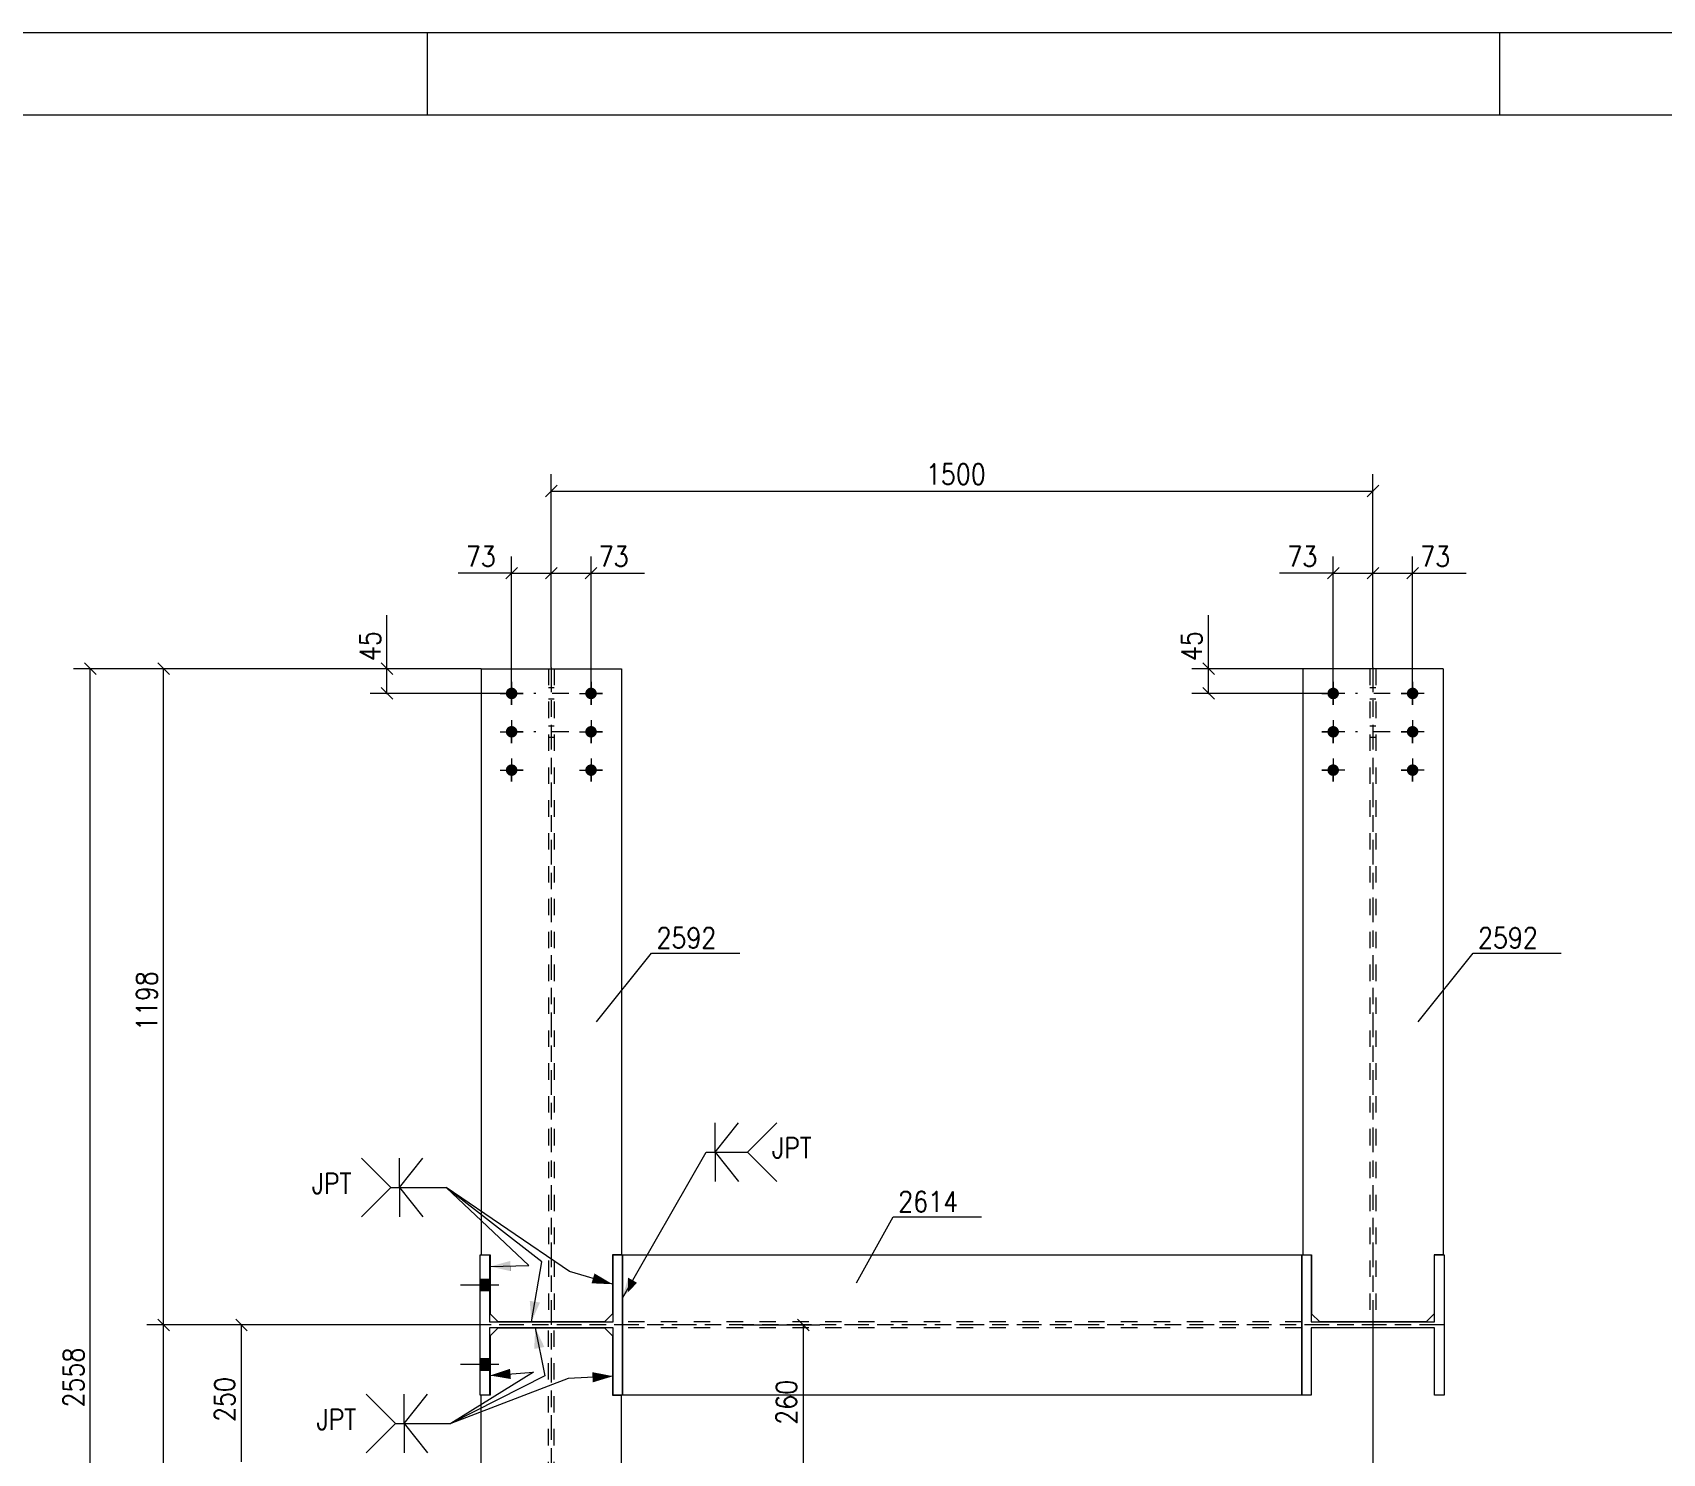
# Model space of a CAD drawing. Header units: millimetres. Extents: x 5 to 846, y 5 to 599.
# Drawn here: x 297.5 to 495.8, y 426.1 to 599 of the extents above; entities that cross this region are included whole.
import ezdxf

# ---------------------------------------------------------------- set-up
doc = ezdxf.new("R2010")
doc.units = ezdxf.units.MM
for name, pattern in [('XKITLINE00', [0]), ('XKITLINE02', [4, 2, -2]), ('XKITLINE06', [7, 3, -1, 2, -1])]:
    doc.linetypes.add(name, pattern=pattern)
for name, color, linetype, lineweight in [('Cota', 4, 'Continuous', 0), ('Marca da peça', 2, 'Continuous', 0), ('Objeto gráfico', 3, 'Continuous', 0), ('Outro tipo de objeto', 7, 'Continuous', 0), ('Parafuso', 3, 'Continuous', 0), ('Peça', 2, 'Continuous', 0), ('Solda', 1, 'Continuous', 0)]:
    doc.layers.add(name, color=color, linetype=linetype, lineweight=lineweight)
doc.styles.add('ROMANS', font='ROMANS__.TTF')
doc.styles.add('SIMPLEX', font='SIMPLEX_.TTF')

msp = doc.modelspace()

# ---------------------------------------------------------------- hatches: boundary and pattern name
at = {"layer": 'Parafuso'}
for points in [[(356.47, 518.56), (356.47, 518.52), (356.46, 518.49), (356.46, 518.45), (356.45, 518.42), (356.44, 518.39), (356.43, 518.35), (356.42, 518.32), (356.4, 518.29), (356.39, 518.26), (356.37, 518.23), (356.35, 518.2), (356.33, 518.17), (356.31, 518.15), (356.29, 518.12), (356.27, 518.1), (356.24, 518.07), (356.21, 518.05), (356.19, 518.03), (356.16, 518.01), (356.13, 517.99), (356.1, 517.97), (356.07, 517.96), (356.04, 517.94), (356.01, 517.93), (355.97, 517.92), (355.94, 517.91), (355.91, 517.9), (355.87, 517.9), (355.84, 517.89), (355.81, 517.89), (355.77, 517.89), (355.74, 517.89), (355.7, 517.89), (355.67, 517.9), (355.63, 517.9), (355.6, 517.91), (355.57, 517.92), (355.53, 517.93), (355.5, 517.94), (355.47, 517.96), (355.44, 517.97), (355.41, 517.99), (355.38, 518.01), (355.35, 518.03), (355.33, 518.05), (355.3, 518.07), (355.28, 518.1), (355.25, 518.12), (355.23, 518.15), (355.21, 518.17), (355.19, 518.2), (355.17, 518.23), (355.15, 518.26), (355.14, 518.29), (355.12, 518.32), (355.11, 518.35), (355.1, 518.39), (355.09, 518.42), (355.08, 518.45), (355.08, 518.49), (355.07, 518.52), (355.07, 518.56), (355.07, 518.59), (355.07, 518.62), (355.07, 518.66), (355.08, 518.69), (355.08, 518.73), (355.09, 518.76), (355.1, 518.79), (355.11, 518.83), (355.12, 518.86), (355.14, 518.89), (355.15, 518.92), (355.17, 518.95), (355.19, 518.98), (355.21, 519.01), (355.23, 519.03), (355.25, 519.06), (355.28, 519.09), (355.3, 519.11), (355.33, 519.13), (355.35, 519.15), (355.38, 519.17), (355.41, 519.19), (355.44, 519.21), (355.47, 519.22), (355.5, 519.24), (355.53, 519.25), (355.57, 519.26), (355.6, 519.27), (355.63, 519.28), (355.67, 519.28), (355.7, 519.29), (355.74, 519.29), (355.77, 519.29), (355.81, 519.29), (355.84, 519.29), (355.87, 519.28), (355.91, 519.28), (355.94, 519.27), (355.97, 519.26), (356.01, 519.25), (356.04, 519.24), (356.07, 519.22), (356.1, 519.21), (356.13, 519.19), (356.16, 519.17), (356.19, 519.15), (356.21, 519.13), (356.24, 519.11), (356.27, 519.09), (356.29, 519.06), (356.31, 519.03), (356.33, 519.01), (356.35, 518.98), (356.37, 518.95), (356.39, 518.92), (356.4, 518.89), (356.42, 518.86), (356.43, 518.83), (356.44, 518.79), (356.45, 518.76), (356.46, 518.73), (356.46, 518.69), (356.47, 518.66), (356.47, 518.62), (356.47, 518.59)], [(366.14, 518.56), (366.13, 518.52), (366.13, 518.49), (366.12, 518.45), (366.12, 518.42), (366.11, 518.39), (366.1, 518.35), (366.08, 518.32), (366.07, 518.29), (366.05, 518.26), (366.04, 518.23), (366.02, 518.2), (366, 518.17), (365.98, 518.15), (365.96, 518.12), (365.93, 518.1), (365.91, 518.07), (365.88, 518.05), (365.85, 518.03), (365.83, 518.01), (365.8, 517.99), (365.77, 517.97), (365.74, 517.96), (365.71, 517.94), (365.67, 517.93), (365.64, 517.92), (365.61, 517.91), (365.57, 517.9), (365.54, 517.9), (365.51, 517.89), (365.47, 517.89), (365.44, 517.89), (365.4, 517.89), (365.37, 517.89), (365.33, 517.9), (365.3, 517.9), (365.27, 517.91), (365.23, 517.92), (365.2, 517.93), (365.17, 517.94), (365.14, 517.96), (365.11, 517.97), (365.08, 517.99), (365.05, 518.01), (365.02, 518.03), (364.99, 518.05), (364.97, 518.07), (364.94, 518.1), (364.92, 518.12), (364.9, 518.15), (364.88, 518.17), (364.86, 518.2), (364.84, 518.23), (364.82, 518.26), (364.8, 518.29), (364.79, 518.32), (364.78, 518.35), (364.77, 518.39), (364.76, 518.42), (364.75, 518.45), (364.75, 518.49), (364.74, 518.52), (364.74, 518.56), (364.74, 518.59), (364.74, 518.62), (364.74, 518.66), (364.75, 518.69), (364.75, 518.73), (364.76, 518.76), (364.77, 518.79), (364.78, 518.83), (364.79, 518.86), (364.8, 518.89), (364.82, 518.92), (364.84, 518.95), (364.86, 518.98), (364.88, 519.01), (364.9, 519.03), (364.92, 519.06), (364.94, 519.09), (364.97, 519.11), (364.99, 519.13), (365.02, 519.15), (365.05, 519.17), (365.08, 519.19), (365.11, 519.21), (365.14, 519.22), (365.17, 519.24), (365.2, 519.25), (365.23, 519.26), (365.27, 519.27), (365.3, 519.28), (365.33, 519.28), (365.37, 519.29), (365.4, 519.29), (365.44, 519.29), (365.47, 519.29), (365.51, 519.29), (365.54, 519.28), (365.57, 519.28), (365.61, 519.27), (365.64, 519.26), (365.67, 519.25), (365.71, 519.24), (365.74, 519.22), (365.77, 519.21), (365.8, 519.19), (365.83, 519.17), (365.85, 519.15), (365.88, 519.13), (365.91, 519.11), (365.93, 519.09), (365.96, 519.06), (365.98, 519.03), (366, 519.01), (366.02, 518.98), (366.04, 518.95), (366.05, 518.92), (366.07, 518.89), (366.08, 518.86), (366.1, 518.83), (366.11, 518.79), (366.12, 518.76), (366.12, 518.73), (366.13, 518.69), (366.13, 518.66), (366.14, 518.62), (366.14, 518.59)], [(456.47, 518.56), (456.47, 518.52), (456.46, 518.49), (456.46, 518.45), (456.45, 518.42), (456.44, 518.39), (456.43, 518.35), (456.42, 518.32), (456.4, 518.29), (456.39, 518.26), (456.37, 518.23), (456.35, 518.2), (456.33, 518.17), (456.31, 518.15), (456.29, 518.12), (456.27, 518.1), (456.24, 518.07), (456.21, 518.05), (456.19, 518.03), (456.16, 518.01), (456.13, 517.99), (456.1, 517.97), (456.07, 517.96), (456.04, 517.94), (456.01, 517.93), (455.97, 517.92), (455.94, 517.91), (455.91, 517.9), (455.87, 517.9), (455.84, 517.89), (455.81, 517.89), (455.77, 517.89), (455.74, 517.89), (455.7, 517.89), (455.67, 517.9), (455.63, 517.9), (455.6, 517.91), (455.57, 517.92), (455.53, 517.93), (455.5, 517.94), (455.47, 517.96), (455.44, 517.97), (455.41, 517.99), (455.38, 518.01), (455.35, 518.03), (455.33, 518.05), (455.3, 518.07), (455.28, 518.1), (455.25, 518.12), (455.23, 518.15), (455.21, 518.17), (455.19, 518.2), (455.17, 518.23), (455.15, 518.26), (455.14, 518.29), (455.12, 518.32), (455.11, 518.35), (455.1, 518.39), (455.09, 518.42), (455.08, 518.45), (455.08, 518.49), (455.07, 518.52), (455.07, 518.56), (455.07, 518.59), (455.07, 518.62), (455.07, 518.66), (455.08, 518.69), (455.08, 518.73), (455.09, 518.76), (455.1, 518.79), (455.11, 518.83), (455.12, 518.86), (455.14, 518.89), (455.15, 518.92), (455.17, 518.95), (455.19, 518.98), (455.21, 519.01), (455.23, 519.03), (455.25, 519.06), (455.28, 519.09), (455.3, 519.11), (455.33, 519.13), (455.35, 519.15), (455.38, 519.17), (455.41, 519.19), (455.44, 519.21), (455.47, 519.22), (455.5, 519.24), (455.53, 519.25), (455.57, 519.26), (455.6, 519.27), (455.63, 519.28), (455.67, 519.28), (455.7, 519.29), (455.74, 519.29), (455.77, 519.29), (455.81, 519.29), (455.84, 519.29), (455.87, 519.28), (455.91, 519.28), (455.94, 519.27), (455.97, 519.26), (456.01, 519.25), (456.04, 519.24), (456.07, 519.22), (456.1, 519.21), (456.13, 519.19), (456.16, 519.17), (456.19, 519.15), (456.21, 519.13), (456.24, 519.11), (456.27, 519.09), (456.29, 519.06), (456.31, 519.03), (456.33, 519.01), (456.35, 518.98), (456.37, 518.95), (456.39, 518.92), (456.4, 518.89), (456.42, 518.86), (456.43, 518.83), (456.44, 518.79), (456.45, 518.76), (456.46, 518.73), (456.46, 518.69), (456.47, 518.66), (456.47, 518.62), (456.47, 518.59)], [(466.14, 518.56), (466.13, 518.52), (466.13, 518.49), (466.12, 518.45), (466.12, 518.42), (466.11, 518.39), (466.1, 518.35), (466.08, 518.32), (466.07, 518.29), (466.05, 518.26), (466.04, 518.23), (466.02, 518.2), (466, 518.17), (465.98, 518.15), (465.96, 518.12), (465.93, 518.1), (465.91, 518.07), (465.88, 518.05), (465.85, 518.03), (465.83, 518.01), (465.8, 517.99), (465.77, 517.97), (465.74, 517.96), (465.71, 517.94), (465.67, 517.93), (465.64, 517.92), (465.61, 517.91), (465.57, 517.9), (465.54, 517.9), (465.51, 517.89), (465.47, 517.89), (465.44, 517.89), (465.4, 517.89), (465.37, 517.89), (465.33, 517.9), (465.3, 517.9), (465.27, 517.91), (465.23, 517.92), (465.2, 517.93), (465.17, 517.94), (465.14, 517.96), (465.11, 517.97), (465.08, 517.99), (465.05, 518.01), (465.02, 518.03), (464.99, 518.05), (464.97, 518.07), (464.94, 518.1), (464.92, 518.12), (464.9, 518.15), (464.88, 518.17), (464.86, 518.2), (464.84, 518.23), (464.82, 518.26), (464.8, 518.29), (464.79, 518.32), (464.78, 518.35), (464.77, 518.39), (464.76, 518.42), (464.75, 518.45), (464.75, 518.49), (464.74, 518.52), (464.74, 518.56), (464.74, 518.59), (464.74, 518.62), (464.74, 518.66), (464.75, 518.69), (464.75, 518.73), (464.76, 518.76), (464.77, 518.79), (464.78, 518.83), (464.79, 518.86), (464.8, 518.89), (464.82, 518.92), (464.84, 518.95), (464.86, 518.98), (464.88, 519.01), (464.9, 519.03), (464.92, 519.06), (464.94, 519.09), (464.97, 519.11), (464.99, 519.13), (465.02, 519.15), (465.05, 519.17), (465.08, 519.19), (465.11, 519.21), (465.14, 519.22), (465.17, 519.24), (465.2, 519.25), (465.23, 519.26), (465.27, 519.27), (465.3, 519.28), (465.33, 519.28), (465.37, 519.29), (465.4, 519.29), (465.44, 519.29), (465.47, 519.29), (465.51, 519.29), (465.54, 519.28), (465.57, 519.28), (465.61, 519.27), (465.64, 519.26), (465.67, 519.25), (465.71, 519.24), (465.74, 519.22), (465.77, 519.21), (465.8, 519.19), (465.83, 519.17), (465.85, 519.15), (465.88, 519.13), (465.91, 519.11), (465.93, 519.09), (465.96, 519.06), (465.98, 519.03), (466, 519.01), (466.02, 518.98), (466.04, 518.95), (466.05, 518.92), (466.07, 518.89), (466.08, 518.86), (466.1, 518.83), (466.11, 518.79), (466.12, 518.76), (466.12, 518.73), (466.13, 518.69), (466.13, 518.66), (466.14, 518.62), (466.14, 518.59)], [(356.47, 513.89), (356.47, 513.86), (356.46, 513.82), (356.46, 513.79), (356.45, 513.75), (356.44, 513.72), (356.43, 513.69), (356.42, 513.66), (356.4, 513.62), (356.39, 513.59), (356.37, 513.56), (356.35, 513.54), (356.33, 513.51), (356.31, 513.48), (356.29, 513.45), (356.27, 513.43), (356.24, 513.41), (356.21, 513.38), (356.19, 513.36), (356.16, 513.34), (356.13, 513.32), (356.1, 513.31), (356.07, 513.29), (356.04, 513.28), (356.01, 513.26), (355.97, 513.25), (355.94, 513.24), (355.91, 513.24), (355.87, 513.23), (355.84, 513.23), (355.81, 513.22), (355.77, 513.22), (355.74, 513.22), (355.7, 513.23), (355.67, 513.23), (355.63, 513.24), (355.6, 513.24), (355.57, 513.25), (355.53, 513.26), (355.5, 513.28), (355.47, 513.29), (355.44, 513.31), (355.41, 513.32), (355.38, 513.34), (355.35, 513.36), (355.33, 513.38), (355.3, 513.41), (355.28, 513.43), (355.25, 513.45), (355.23, 513.48), (355.21, 513.51), (355.19, 513.54), (355.17, 513.56), (355.15, 513.59), (355.14, 513.62), (355.12, 513.66), (355.11, 513.69), (355.1, 513.72), (355.09, 513.75), (355.08, 513.79), (355.08, 513.82), (355.07, 513.86), (355.07, 513.89), (355.07, 513.92), (355.07, 513.96), (355.07, 513.99), (355.08, 514.03), (355.08, 514.06), (355.09, 514.09), (355.1, 514.13), (355.11, 514.16), (355.12, 514.19), (355.14, 514.22), (355.15, 514.25), (355.17, 514.28), (355.19, 514.31), (355.21, 514.34), (355.23, 514.37), (355.25, 514.39), (355.28, 514.42), (355.3, 514.44), (355.33, 514.47), (355.35, 514.49), (355.38, 514.51), (355.41, 514.52), (355.44, 514.54), (355.47, 514.56), (355.5, 514.57), (355.53, 514.58), (355.57, 514.59), (355.6, 514.6), (355.63, 514.61), (355.67, 514.62), (355.7, 514.62), (355.74, 514.62), (355.77, 514.62), (355.81, 514.62), (355.84, 514.62), (355.87, 514.62), (355.91, 514.61), (355.94, 514.6), (355.97, 514.59), (356.01, 514.58), (356.04, 514.57), (356.07, 514.56), (356.1, 514.54), (356.13, 514.52), (356.16, 514.51), (356.19, 514.49), (356.21, 514.47), (356.24, 514.44), (356.27, 514.42), (356.29, 514.39), (356.31, 514.37), (356.33, 514.34), (356.35, 514.31), (356.37, 514.28), (356.39, 514.25), (356.4, 514.22), (356.42, 514.19), (356.43, 514.16), (356.44, 514.13), (356.45, 514.09), (356.46, 514.06), (356.46, 514.03), (356.47, 513.99), (356.47, 513.96), (356.47, 513.92)], [(366.14, 513.89), (366.13, 513.86), (366.13, 513.82), (366.12, 513.79), (366.12, 513.75), (366.11, 513.72), (366.1, 513.69), (366.08, 513.66), (366.07, 513.62), (366.05, 513.59), (366.04, 513.56), (366.02, 513.54), (366, 513.51), (365.98, 513.48), (365.96, 513.45), (365.93, 513.43), (365.91, 513.41), (365.88, 513.38), (365.85, 513.36), (365.83, 513.34), (365.8, 513.32), (365.77, 513.31), (365.74, 513.29), (365.71, 513.28), (365.67, 513.26), (365.64, 513.25), (365.61, 513.24), (365.57, 513.24), (365.54, 513.23), (365.51, 513.23), (365.47, 513.22), (365.44, 513.22), (365.4, 513.22), (365.37, 513.23), (365.33, 513.23), (365.3, 513.24), (365.27, 513.24), (365.23, 513.25), (365.2, 513.26), (365.17, 513.28), (365.14, 513.29), (365.11, 513.31), (365.08, 513.32), (365.05, 513.34), (365.02, 513.36), (364.99, 513.38), (364.97, 513.41), (364.94, 513.43), (364.92, 513.45), (364.9, 513.48), (364.88, 513.51), (364.86, 513.54), (364.84, 513.56), (364.82, 513.59), (364.8, 513.62), (364.79, 513.66), (364.78, 513.69), (364.77, 513.72), (364.76, 513.75), (364.75, 513.79), (364.75, 513.82), (364.74, 513.86), (364.74, 513.89), (364.74, 513.92), (364.74, 513.96), (364.74, 513.99), (364.75, 514.03), (364.75, 514.06), (364.76, 514.09), (364.77, 514.13), (364.78, 514.16), (364.79, 514.19), (364.8, 514.22), (364.82, 514.25), (364.84, 514.28), (364.86, 514.31), (364.88, 514.34), (364.9, 514.37), (364.92, 514.39), (364.94, 514.42), (364.97, 514.44), (364.99, 514.47), (365.02, 514.49), (365.05, 514.51), (365.08, 514.52), (365.11, 514.54), (365.14, 514.56), (365.17, 514.57), (365.2, 514.58), (365.23, 514.59), (365.27, 514.6), (365.3, 514.61), (365.33, 514.62), (365.37, 514.62), (365.4, 514.62), (365.44, 514.62), (365.47, 514.62), (365.51, 514.62), (365.54, 514.62), (365.57, 514.61), (365.61, 514.6), (365.64, 514.59), (365.67, 514.58), (365.71, 514.57), (365.74, 514.56), (365.77, 514.54), (365.8, 514.52), (365.83, 514.51), (365.85, 514.49), (365.88, 514.47), (365.91, 514.44), (365.93, 514.42), (365.96, 514.39), (365.98, 514.37), (366, 514.34), (366.02, 514.31), (366.04, 514.28), (366.05, 514.25), (366.07, 514.22), (366.08, 514.19), (366.1, 514.16), (366.11, 514.13), (366.12, 514.09), (366.12, 514.06), (366.13, 514.03), (366.13, 513.99), (366.14, 513.96), (366.14, 513.92)], [(456.47, 513.89), (456.47, 513.86), (456.46, 513.82), (456.46, 513.79), (456.45, 513.75), (456.44, 513.72), (456.43, 513.69), (456.42, 513.66), (456.4, 513.62), (456.39, 513.59), (456.37, 513.56), (456.35, 513.54), (456.33, 513.51), (456.31, 513.48), (456.29, 513.45), (456.27, 513.43), (456.24, 513.41), (456.21, 513.38), (456.19, 513.36), (456.16, 513.34), (456.13, 513.32), (456.1, 513.31), (456.07, 513.29), (456.04, 513.28), (456.01, 513.26), (455.97, 513.25), (455.94, 513.24), (455.91, 513.24), (455.87, 513.23), (455.84, 513.23), (455.81, 513.22), (455.77, 513.22), (455.74, 513.22), (455.7, 513.23), (455.67, 513.23), (455.63, 513.24), (455.6, 513.24), (455.57, 513.25), (455.53, 513.26), (455.5, 513.28), (455.47, 513.29), (455.44, 513.31), (455.41, 513.32), (455.38, 513.34), (455.35, 513.36), (455.33, 513.38), (455.3, 513.41), (455.28, 513.43), (455.25, 513.45), (455.23, 513.48), (455.21, 513.51), (455.19, 513.54), (455.17, 513.56), (455.15, 513.59), (455.14, 513.62), (455.12, 513.66), (455.11, 513.69), (455.1, 513.72), (455.09, 513.75), (455.08, 513.79), (455.08, 513.82), (455.07, 513.86), (455.07, 513.89), (455.07, 513.92), (455.07, 513.96), (455.07, 513.99), (455.08, 514.03), (455.08, 514.06), (455.09, 514.09), (455.1, 514.13), (455.11, 514.16), (455.12, 514.19), (455.14, 514.22), (455.15, 514.25), (455.17, 514.28), (455.19, 514.31), (455.21, 514.34), (455.23, 514.37), (455.25, 514.39), (455.28, 514.42), (455.3, 514.44), (455.33, 514.47), (455.35, 514.49), (455.38, 514.51), (455.41, 514.52), (455.44, 514.54), (455.47, 514.56), (455.5, 514.57), (455.53, 514.58), (455.57, 514.59), (455.6, 514.6), (455.63, 514.61), (455.67, 514.62), (455.7, 514.62), (455.74, 514.62), (455.77, 514.62), (455.81, 514.62), (455.84, 514.62), (455.87, 514.62), (455.91, 514.61), (455.94, 514.6), (455.97, 514.59), (456.01, 514.58), (456.04, 514.57), (456.07, 514.56), (456.1, 514.54), (456.13, 514.52), (456.16, 514.51), (456.19, 514.49), (456.21, 514.47), (456.24, 514.44), (456.27, 514.42), (456.29, 514.39), (456.31, 514.37), (456.33, 514.34), (456.35, 514.31), (456.37, 514.28), (456.39, 514.25), (456.4, 514.22), (456.42, 514.19), (456.43, 514.16), (456.44, 514.13), (456.45, 514.09), (456.46, 514.06), (456.46, 514.03), (456.47, 513.99), (456.47, 513.96), (456.47, 513.92)], [(466.14, 513.89), (466.13, 513.86), (466.13, 513.82), (466.12, 513.79), (466.12, 513.75), (466.11, 513.72), (466.1, 513.69), (466.08, 513.66), (466.07, 513.62), (466.05, 513.59), (466.04, 513.56), (466.02, 513.54), (466, 513.51), (465.98, 513.48), (465.96, 513.45), (465.93, 513.43), (465.91, 513.41), (465.88, 513.38), (465.85, 513.36), (465.83, 513.34), (465.8, 513.32), (465.77, 513.31), (465.74, 513.29), (465.71, 513.28), (465.67, 513.26), (465.64, 513.25), (465.61, 513.24), (465.57, 513.24), (465.54, 513.23), (465.51, 513.23), (465.47, 513.22), (465.44, 513.22), (465.4, 513.22), (465.37, 513.23), (465.33, 513.23), (465.3, 513.24), (465.27, 513.24), (465.23, 513.25), (465.2, 513.26), (465.17, 513.28), (465.14, 513.29), (465.11, 513.31), (465.08, 513.32), (465.05, 513.34), (465.02, 513.36), (464.99, 513.38), (464.97, 513.41), (464.94, 513.43), (464.92, 513.45), (464.9, 513.48), (464.88, 513.51), (464.86, 513.54), (464.84, 513.56), (464.82, 513.59), (464.8, 513.62), (464.79, 513.66), (464.78, 513.69), (464.77, 513.72), (464.76, 513.75), (464.75, 513.79), (464.75, 513.82), (464.74, 513.86), (464.74, 513.89), (464.74, 513.92), (464.74, 513.96), (464.74, 513.99), (464.75, 514.03), (464.75, 514.06), (464.76, 514.09), (464.77, 514.13), (464.78, 514.16), (464.79, 514.19), (464.8, 514.22), (464.82, 514.25), (464.84, 514.28), (464.86, 514.31), (464.88, 514.34), (464.9, 514.37), (464.92, 514.39), (464.94, 514.42), (464.97, 514.44), (464.99, 514.47), (465.02, 514.49), (465.05, 514.51), (465.08, 514.52), (465.11, 514.54), (465.14, 514.56), (465.17, 514.57), (465.2, 514.58), (465.23, 514.59), (465.27, 514.6), (465.3, 514.61), (465.33, 514.62), (465.37, 514.62), (465.4, 514.62), (465.44, 514.62), (465.47, 514.62), (465.51, 514.62), (465.54, 514.62), (465.57, 514.61), (465.61, 514.6), (465.64, 514.59), (465.67, 514.58), (465.71, 514.57), (465.74, 514.56), (465.77, 514.54), (465.8, 514.52), (465.83, 514.51), (465.85, 514.49), (465.88, 514.47), (465.91, 514.44), (465.93, 514.42), (465.96, 514.39), (465.98, 514.37), (466, 514.34), (466.02, 514.31), (466.04, 514.28), (466.05, 514.25), (466.07, 514.22), (466.08, 514.19), (466.1, 514.16), (466.11, 514.13), (466.12, 514.09), (466.12, 514.06), (466.13, 514.03), (466.13, 513.99), (466.14, 513.96), (466.14, 513.92)], [(356.47, 509.22), (356.47, 509.19), (356.46, 509.15), (356.46, 509.12), (356.45, 509.09), (356.44, 509.05), (356.43, 509.02), (356.42, 508.99), (356.4, 508.96), (356.39, 508.93), (356.37, 508.9), (356.35, 508.87), (356.33, 508.84), (356.31, 508.81), (356.29, 508.79), (356.27, 508.76), (356.24, 508.74), (356.21, 508.72), (356.19, 508.7), (356.16, 508.68), (356.13, 508.66), (356.1, 508.64), (356.07, 508.62), (356.04, 508.61), (356.01, 508.6), (355.97, 508.59), (355.94, 508.58), (355.91, 508.57), (355.87, 508.56), (355.84, 508.56), (355.81, 508.56), (355.77, 508.56), (355.74, 508.56), (355.7, 508.56), (355.67, 508.56), (355.63, 508.57), (355.6, 508.58), (355.57, 508.59), (355.53, 508.6), (355.5, 508.61), (355.47, 508.62), (355.44, 508.64), (355.41, 508.66), (355.38, 508.68), (355.35, 508.7), (355.33, 508.72), (355.3, 508.74), (355.28, 508.76), (355.25, 508.79), (355.23, 508.81), (355.21, 508.84), (355.19, 508.87), (355.17, 508.9), (355.15, 508.93), (355.14, 508.96), (355.12, 508.99), (355.11, 509.02), (355.1, 509.05), (355.09, 509.09), (355.08, 509.12), (355.08, 509.15), (355.07, 509.19), (355.07, 509.22), (355.07, 509.26), (355.07, 509.29), (355.07, 509.33), (355.08, 509.36), (355.08, 509.39), (355.09, 509.43), (355.1, 509.46), (355.11, 509.49), (355.12, 509.53), (355.14, 509.56), (355.15, 509.59), (355.17, 509.62), (355.19, 509.65), (355.21, 509.67), (355.23, 509.7), (355.25, 509.73), (355.28, 509.75), (355.3, 509.78), (355.33, 509.8), (355.35, 509.82), (355.38, 509.84), (355.41, 509.86), (355.44, 509.87), (355.47, 509.89), (355.5, 509.9), (355.53, 509.92), (355.57, 509.93), (355.6, 509.94), (355.63, 509.94), (355.67, 509.95), (355.7, 509.95), (355.74, 509.96), (355.77, 509.96), (355.81, 509.96), (355.84, 509.95), (355.87, 509.95), (355.91, 509.94), (355.94, 509.94), (355.97, 509.93), (356.01, 509.92), (356.04, 509.9), (356.07, 509.89), (356.1, 509.87), (356.13, 509.86), (356.16, 509.84), (356.19, 509.82), (356.21, 509.8), (356.24, 509.78), (356.27, 509.75), (356.29, 509.73), (356.31, 509.7), (356.33, 509.67), (356.35, 509.65), (356.37, 509.62), (356.39, 509.59), (356.4, 509.56), (356.42, 509.53), (356.43, 509.49), (356.44, 509.46), (356.45, 509.43), (356.46, 509.39), (356.46, 509.36), (356.47, 509.33), (356.47, 509.29), (356.47, 509.26)], [(366.14, 509.22), (366.13, 509.19), (366.13, 509.15), (366.12, 509.12), (366.12, 509.09), (366.11, 509.05), (366.1, 509.02), (366.08, 508.99), (366.07, 508.96), (366.05, 508.93), (366.04, 508.9), (366.02, 508.87), (366, 508.84), (365.98, 508.81), (365.96, 508.79), (365.93, 508.76), (365.91, 508.74), (365.88, 508.72), (365.85, 508.7), (365.83, 508.68), (365.8, 508.66), (365.77, 508.64), (365.74, 508.62), (365.71, 508.61), (365.67, 508.6), (365.64, 508.59), (365.61, 508.58), (365.57, 508.57), (365.54, 508.56), (365.51, 508.56), (365.47, 508.56), (365.44, 508.56), (365.4, 508.56), (365.37, 508.56), (365.33, 508.56), (365.3, 508.57), (365.27, 508.58), (365.23, 508.59), (365.2, 508.6), (365.17, 508.61), (365.14, 508.62), (365.11, 508.64), (365.08, 508.66), (365.05, 508.68), (365.02, 508.7), (364.99, 508.72), (364.97, 508.74), (364.94, 508.76), (364.92, 508.79), (364.9, 508.81), (364.88, 508.84), (364.86, 508.87), (364.84, 508.9), (364.82, 508.93), (364.8, 508.96), (364.79, 508.99), (364.78, 509.02), (364.77, 509.05), (364.76, 509.09), (364.75, 509.12), (364.75, 509.15), (364.74, 509.19), (364.74, 509.22), (364.74, 509.26), (364.74, 509.29), (364.74, 509.33), (364.75, 509.36), (364.75, 509.39), (364.76, 509.43), (364.77, 509.46), (364.78, 509.49), (364.79, 509.53), (364.8, 509.56), (364.82, 509.59), (364.84, 509.62), (364.86, 509.65), (364.88, 509.67), (364.9, 509.7), (364.92, 509.73), (364.94, 509.75), (364.97, 509.78), (364.99, 509.8), (365.02, 509.82), (365.05, 509.84), (365.08, 509.86), (365.11, 509.87), (365.14, 509.89), (365.17, 509.9), (365.2, 509.92), (365.23, 509.93), (365.27, 509.94), (365.3, 509.94), (365.33, 509.95), (365.37, 509.95), (365.4, 509.96), (365.44, 509.96), (365.47, 509.96), (365.51, 509.95), (365.54, 509.95), (365.57, 509.94), (365.61, 509.94), (365.64, 509.93), (365.67, 509.92), (365.71, 509.9), (365.74, 509.89), (365.77, 509.87), (365.8, 509.86), (365.83, 509.84), (365.85, 509.82), (365.88, 509.8), (365.91, 509.78), (365.93, 509.75), (365.96, 509.73), (365.98, 509.7), (366, 509.67), (366.02, 509.65), (366.04, 509.62), (366.05, 509.59), (366.07, 509.56), (366.08, 509.53), (366.1, 509.49), (366.11, 509.46), (366.12, 509.43), (366.12, 509.39), (366.13, 509.36), (366.13, 509.33), (366.14, 509.29), (366.14, 509.26)], [(456.47, 509.22), (456.47, 509.19), (456.46, 509.15), (456.46, 509.12), (456.45, 509.09), (456.44, 509.05), (456.43, 509.02), (456.42, 508.99), (456.4, 508.96), (456.39, 508.93), (456.37, 508.9), (456.35, 508.87), (456.33, 508.84), (456.31, 508.81), (456.29, 508.79), (456.27, 508.76), (456.24, 508.74), (456.21, 508.72), (456.19, 508.7), (456.16, 508.68), (456.13, 508.66), (456.1, 508.64), (456.07, 508.62), (456.04, 508.61), (456.01, 508.6), (455.97, 508.59), (455.94, 508.58), (455.91, 508.57), (455.87, 508.56), (455.84, 508.56), (455.81, 508.56), (455.77, 508.56), (455.74, 508.56), (455.7, 508.56), (455.67, 508.56), (455.63, 508.57), (455.6, 508.58), (455.57, 508.59), (455.53, 508.6), (455.5, 508.61), (455.47, 508.62), (455.44, 508.64), (455.41, 508.66), (455.38, 508.68), (455.35, 508.7), (455.33, 508.72), (455.3, 508.74), (455.28, 508.76), (455.25, 508.79), (455.23, 508.81), (455.21, 508.84), (455.19, 508.87), (455.17, 508.9), (455.15, 508.93), (455.14, 508.96), (455.12, 508.99), (455.11, 509.02), (455.1, 509.05), (455.09, 509.09), (455.08, 509.12), (455.08, 509.15), (455.07, 509.19), (455.07, 509.22), (455.07, 509.26), (455.07, 509.29), (455.07, 509.33), (455.08, 509.36), (455.08, 509.39), (455.09, 509.43), (455.1, 509.46), (455.11, 509.49), (455.12, 509.53), (455.14, 509.56), (455.15, 509.59), (455.17, 509.62), (455.19, 509.65), (455.21, 509.67), (455.23, 509.7), (455.25, 509.73), (455.28, 509.75), (455.3, 509.78), (455.33, 509.8), (455.35, 509.82), (455.38, 509.84), (455.41, 509.86), (455.44, 509.87), (455.47, 509.89), (455.5, 509.9), (455.53, 509.92), (455.57, 509.93), (455.6, 509.94), (455.63, 509.94), (455.67, 509.95), (455.7, 509.95), (455.74, 509.96), (455.77, 509.96), (455.81, 509.96), (455.84, 509.95), (455.87, 509.95), (455.91, 509.94), (455.94, 509.94), (455.97, 509.93), (456.01, 509.92), (456.04, 509.9), (456.07, 509.89), (456.1, 509.87), (456.13, 509.86), (456.16, 509.84), (456.19, 509.82), (456.21, 509.8), (456.24, 509.78), (456.27, 509.75), (456.29, 509.73), (456.31, 509.7), (456.33, 509.67), (456.35, 509.65), (456.37, 509.62), (456.39, 509.59), (456.4, 509.56), (456.42, 509.53), (456.43, 509.49), (456.44, 509.46), (456.45, 509.43), (456.46, 509.39), (456.46, 509.36), (456.47, 509.33), (456.47, 509.29), (456.47, 509.26)], [(466.14, 509.22), (466.13, 509.19), (466.13, 509.15), (466.12, 509.12), (466.12, 509.09), (466.11, 509.05), (466.1, 509.02), (466.08, 508.99), (466.07, 508.96), (466.05, 508.93), (466.04, 508.9), (466.02, 508.87), (466, 508.84), (465.98, 508.81), (465.96, 508.79), (465.93, 508.76), (465.91, 508.74), (465.88, 508.72), (465.85, 508.7), (465.83, 508.68), (465.8, 508.66), (465.77, 508.64), (465.74, 508.62), (465.71, 508.61), (465.67, 508.6), (465.64, 508.59), (465.61, 508.58), (465.57, 508.57), (465.54, 508.56), (465.51, 508.56), (465.47, 508.56), (465.44, 508.56), (465.4, 508.56), (465.37, 508.56), (465.33, 508.56), (465.3, 508.57), (465.27, 508.58), (465.23, 508.59), (465.2, 508.6), (465.17, 508.61), (465.14, 508.62), (465.11, 508.64), (465.08, 508.66), (465.05, 508.68), (465.02, 508.7), (464.99, 508.72), (464.97, 508.74), (464.94, 508.76), (464.92, 508.79), (464.9, 508.81), (464.88, 508.84), (464.86, 508.87), (464.84, 508.9), (464.82, 508.93), (464.8, 508.96), (464.79, 508.99), (464.78, 509.02), (464.77, 509.05), (464.76, 509.09), (464.75, 509.12), (464.75, 509.15), (464.74, 509.19), (464.74, 509.22), (464.74, 509.26), (464.74, 509.29), (464.74, 509.33), (464.75, 509.36), (464.75, 509.39), (464.76, 509.43), (464.77, 509.46), (464.78, 509.49), (464.79, 509.53), (464.8, 509.56), (464.82, 509.59), (464.84, 509.62), (464.86, 509.65), (464.88, 509.67), (464.9, 509.7), (464.92, 509.73), (464.94, 509.75), (464.97, 509.78), (464.99, 509.8), (465.02, 509.82), (465.05, 509.84), (465.08, 509.86), (465.11, 509.87), (465.14, 509.89), (465.17, 509.9), (465.2, 509.92), (465.23, 509.93), (465.27, 509.94), (465.3, 509.94), (465.33, 509.95), (465.37, 509.95), (465.4, 509.96), (465.44, 509.96), (465.47, 509.96), (465.51, 509.95), (465.54, 509.95), (465.57, 509.94), (465.61, 509.94), (465.64, 509.93), (465.67, 509.92), (465.71, 509.9), (465.74, 509.89), (465.77, 509.87), (465.8, 509.86), (465.83, 509.84), (465.85, 509.82), (465.88, 509.8), (465.91, 509.78), (465.93, 509.75), (465.96, 509.73), (465.98, 509.7), (466, 509.67), (466.02, 509.65), (466.04, 509.62), (466.05, 509.59), (466.07, 509.56), (466.08, 509.53), (466.1, 509.49), (466.11, 509.46), (466.12, 509.43), (466.12, 509.39), (466.13, 509.36), (466.13, 509.33), (466.14, 509.29), (466.14, 509.26)], [(353.09, 445.89), (351.94, 445.89), (351.94, 447.29), (353.09, 447.29)], [(353.09, 445.89), (351.94, 445.89), (351.94, 447.29), (353.09, 447.29)], [(353.09, 445.89), (351.94, 445.89), (351.94, 447.29), (353.09, 447.29)], [(353.09, 436.22), (351.94, 436.22), (351.94, 437.62), (353.09, 437.62)], [(353.09, 436.22), (351.94, 436.22), (351.94, 437.62), (353.09, 437.62)], [(353.09, 436.22), (351.94, 436.22), (351.94, 437.62), (353.09, 437.62)]]:
    msp.add_hatch(color=7, dxfattribs=at).paths.add_polyline_path(points, flags=17)

# ---------------------------------------------------------------- linework, layer by layer
at = {"layer": 'Cota', "color": 7, "linetype": 'XKITLINE00', "lineweight": 0}
for p, q in [((361.31, 543.93), (359.9, 542.52)), ((360.6, 522.5), (360.6, 545.27)), ((461.31, 543.93), (459.9, 542.52)), ((460.6, 521.76), (460.6, 545.27)), ((360.6, 543.22), (460.6, 543.22)), ((356.48, 533.93), (355.06, 532.52)), ((355.77, 518.59), (355.77, 535.27)), ((361.31, 533.93), (359.9, 532.52)), ((361.31, 533.93), (359.9, 532.52)), ((360.6, 521.76), (360.6, 535.27)), ((360.6, 521.76), (360.6, 535.27)), ((366.14, 533.93), (364.73, 532.52)), ((365.44, 518.59), (365.44, 535.27)), ((456.48, 533.93), (455.06, 532.52)), ((455.77, 518.59), (455.77, 535.27)), ((461.31, 533.93), (459.9, 532.52)), ((461.31, 533.93), (459.9, 532.52)), ((460.6, 521.76), (460.6, 535.27)), ((460.6, 521.76), (460.6, 535.27)), ((466.14, 533.93), (464.73, 532.52)), ((465.44, 518.59), (465.44, 535.27)), ((355.77, 533.22), (349.25, 533.22)), ((355.77, 533.22), (349.25, 533.22)), ((355.77, 533.22), (360.6, 533.22)), ((360.6, 533.22), (365.44, 533.22)), ((365.44, 533.22), (371.95, 533.22)), ((365.44, 533.22), (371.95, 533.22)), ((455.77, 533.22), (449.25, 533.22)), ((455.77, 533.22), (449.25, 533.22)), ((455.77, 533.22), (460.6, 533.22)), ((460.6, 533.22), (465.44, 533.22)), ((465.44, 533.22), (471.95, 533.22)), ((465.44, 533.22), (471.95, 533.22)), ((340.6, 521.59), (340.6, 528.11)), ((340.6, 521.59), (340.6, 528.11)), ((440.6, 521.59), (440.6, 528.11)), ((440.6, 521.59), (440.6, 528.11)), ((303.78, 522.3), (305.2, 520.88)), ((312.71, 522.3), (314.12, 520.88)), ((339.9, 522.3), (341.31, 520.88)), ((439.9, 522.3), (441.31, 520.88)), ((352.07, 521.59), (302.44, 521.59)), ((304.49, 351.09), (304.49, 521.59)), ((352.07, 521.59), (311.36, 521.59)), ((313.41, 441.76), (313.41, 521.59)), ((352.07, 521.59), (338.55, 521.59)), ((340.6, 518.59), (340.6, 521.59)), ((452.07, 521.59), (438.55, 521.59)), ((440.6, 518.59), (440.6, 521.59)), ((355.77, 518.59), (338.55, 518.59)), ((339.9, 519.3), (341.31, 517.88)), ((455.77, 518.59), (438.55, 518.59)), ((439.9, 519.3), (441.31, 517.88)), ((312.71, 442.46), (314.12, 441.05)), ((312.71, 442.46), (314.12, 441.05)), ((322.19, 442.46), (323.6, 441.05)), ((390.58, 442.46), (391.99, 441.05)), ((351.94, 441.76), (311.36, 441.76)), ((351.94, 441.76), (311.36, 441.76)), ((313.41, 358.42), (313.41, 441.76)), ((351.94, 441.76), (320.84, 441.76)), ((322.89, 425.09), (322.89, 441.76)), ((383.85, 441.76), (393.29, 441.76)), ((391.29, 424.42), (391.29, 441.76)), ((460.6, 441.76), (460.6, 331.22))]:
    msp.add_line(p, q, dxfattribs=at)
at = {"layer": 'Cota', "color": 3}
for p in [(360.6, 543.22), (460.6, 543.22), (355.77, 533.22), (360.6, 533.22), (360.6, 533.22), (365.44, 533.22), (455.77, 533.22), (460.6, 533.22), (460.6, 533.22), (465.44, 533.22), (304.49, 521.59), (313.41, 521.59), (340.6, 521.59), (440.6, 521.59), (340.6, 518.59), (440.6, 518.59), (313.41, 441.76), (313.41, 441.76), (322.89, 441.76), (391.29, 441.76)]:
    msp.add_point(p, dxfattribs=at)
at = {"layer": 'Marca da peça', "color": 7, "linetype": 'XKITLINE00', "lineweight": 0}
for p, q in [((366.12, 478.64), (372.8, 486.99)), ((372.8, 486.99), (383.54, 486.99)), ((466.12, 478.64), (472.8, 486.99)), ((472.8, 486.99), (483.54, 486.99)), ((397.74, 446.86), (402.23, 454.9)), ((402.23, 454.9), (412.97, 454.9))]:
    msp.add_line(p, q, dxfattribs=at)
at = {"layer": 'Objeto gráfico', "color": 7, "linetype": 'XKITLINE06', "lineweight": 0}
for p, q in [((360.6, 521.76), (360.6, 351.09)), ((460.6, 521.76), (460.6, 441.4)), ((469.27, 441.76), (351.94, 441.76))]:
    msp.add_line(p, q, dxfattribs=at)
at = {"layer": 'Outro tipo de objeto', "color": 7, "linetype": 'XKITLINE00', "lineweight": 0}
msp.add_line((5, 599), (846, 599), dxfattribs=at)
at = {"layer": 'Outro tipo de objeto', "color": 2, "linetype": 'XKITLINE00', "lineweight": 0}
for p, q in [((345.5, 599), (345.5, 589)), ((476, 599), (476, 589))]:
    msp.add_line(p, q, dxfattribs=at)
at = {"layer": 'Outro tipo de objeto', "color": 6, "linetype": 'XKITLINE00', "lineweight": 0}
msp.add_line((30, 589), (836, 589), dxfattribs=at)
at = {"layer": 'Parafuso', "color": 7, "linetype": 'XKITLINE00', "lineweight": 0}
for p, q in [((355.77, 519.99), (355.77, 519.06)), ((355.77, 519.99), (355.77, 517.19)), ((365.44, 519.99), (365.44, 519.06)), ((365.44, 519.99), (365.44, 517.19)), ((455.77, 519.99), (455.77, 519.06)), ((455.77, 519.99), (455.77, 517.19)), ((465.44, 519.99), (465.44, 519.06)), ((465.44, 519.99), (465.44, 517.19)), ((354.37, 518.59), (355.3, 518.59)), ((354.37, 518.59), (357.17, 518.59)), ((355.77, 517.19), (355.77, 518.12)), ((357.17, 518.59), (356.24, 518.59)), ((364.04, 518.59), (364.97, 518.59)), ((364.04, 518.59), (366.84, 518.59)), ((365.44, 517.19), (365.44, 518.12)), ((366.84, 518.59), (365.91, 518.59)), ((454.37, 518.59), (455.3, 518.59)), ((457.17, 518.59), (454.37, 518.59)), ((455.77, 517.19), (455.77, 518.12)), ((457.17, 518.59), (456.24, 518.59)), ((464.04, 518.59), (464.97, 518.59)), ((466.84, 518.59), (464.04, 518.59)), ((465.44, 517.19), (465.44, 518.12)), ((466.84, 518.59), (465.91, 518.59)), ((354.37, 513.92), (355.3, 513.92)), ((354.37, 513.92), (357.17, 513.92)), ((355.77, 515.32), (355.77, 514.39)), ((355.77, 515.32), (355.77, 512.52)), ((357.17, 513.92), (356.24, 513.92)), ((364.04, 513.92), (364.97, 513.92)), ((364.04, 513.92), (366.84, 513.92)), ((365.44, 515.32), (365.44, 514.39)), ((365.44, 515.32), (365.44, 512.52)), ((366.84, 513.92), (365.91, 513.92)), ((454.37, 513.92), (455.3, 513.92)), ((457.17, 513.92), (454.37, 513.92)), ((455.77, 515.32), (455.77, 514.39)), ((455.77, 515.32), (455.77, 512.52)), ((457.17, 513.92), (456.24, 513.92)), ((464.04, 513.92), (464.97, 513.92)), ((466.84, 513.92), (464.04, 513.92)), ((465.44, 515.32), (465.44, 514.39)), ((465.44, 515.32), (465.44, 512.52)), ((466.84, 513.92), (465.91, 513.92)), ((355.77, 512.52), (355.77, 513.46)), ((365.44, 512.52), (365.44, 513.46)), ((455.77, 512.52), (455.77, 513.46)), ((465.44, 512.52), (465.44, 513.46)), ((355.77, 510.66), (355.77, 509.72)), ((355.77, 510.66), (355.77, 507.86)), ((365.44, 510.66), (365.44, 509.72)), ((365.44, 510.66), (365.44, 507.86)), ((455.77, 510.66), (455.77, 509.72)), ((455.77, 510.66), (455.77, 507.86)), ((465.44, 510.66), (465.44, 509.72)), ((465.44, 510.66), (465.44, 507.86)), ((354.37, 509.26), (355.3, 509.26)), ((354.37, 509.26), (357.17, 509.26)), ((355.77, 507.86), (355.77, 508.79)), ((357.17, 509.26), (356.24, 509.26)), ((364.04, 509.26), (364.97, 509.26)), ((364.04, 509.26), (366.84, 509.26)), ((365.44, 507.86), (365.44, 508.79)), ((366.84, 509.26), (365.91, 509.26)), ((454.37, 509.26), (455.3, 509.26)), ((457.17, 509.26), (454.37, 509.26)), ((455.77, 507.86), (455.77, 508.79)), ((457.17, 509.26), (456.24, 509.26)), ((464.04, 509.26), (464.97, 509.26)), ((466.84, 509.26), (464.04, 509.26)), ((465.44, 507.86), (465.44, 508.79)), ((466.84, 509.26), (465.91, 509.26)), ((354.21, 446.59), (349.55, 446.59)), ((354.21, 446.59), (349.55, 446.59)), ((354.21, 446.59), (349.55, 446.59)), ((353.09, 447.29), (351.94, 447.29)), ((353.09, 447.29), (351.94, 447.29)), ((353.09, 447.29), (351.94, 447.29)), ((353.09, 445.89), (351.94, 445.89)), ((353.09, 445.89), (351.94, 445.89)), ((353.09, 445.89), (351.94, 445.89)), ((354.21, 436.92), (349.55, 436.92)), ((354.21, 436.92), (349.55, 436.92)), ((354.21, 436.92), (349.55, 436.92)), ((353.09, 437.62), (351.94, 437.62)), ((353.09, 437.62), (351.94, 437.62)), ((353.09, 437.62), (351.94, 437.62)), ((353.09, 436.22), (351.94, 436.22)), ((353.09, 436.22), (351.94, 436.22)), ((353.09, 436.22), (351.94, 436.22))]:
    msp.add_line(p, q, dxfattribs=at)
at = {"layer": 'Parafuso', "color": 7, "linetype": 'XKITLINE02', "lineweight": 0}
for p, q in [((362.72, 518.59), (358.49, 518.59)), ((362.72, 518.59), (358.49, 518.59)), ((360.96, 519.29), (360.25, 519.29)), ((360.96, 519.29), (360.25, 519.29)), ((360.96, 517.89), (360.25, 517.89)), ((360.96, 517.89), (360.25, 517.89)), ((462.72, 518.59), (458.49, 518.59)), ((462.72, 518.59), (458.49, 518.59)), ((460.96, 519.29), (460.25, 519.29)), ((460.96, 519.29), (460.25, 519.29)), ((460.96, 517.89), (460.25, 517.89)), ((460.96, 517.89), (460.25, 517.89)), ((362.72, 513.92), (358.49, 513.92)), ((362.72, 513.92), (358.49, 513.92)), ((360.96, 514.62), (360.25, 514.62)), ((360.96, 514.62), (360.25, 514.62)), ((462.72, 513.92), (458.49, 513.92)), ((462.72, 513.92), (458.49, 513.92)), ((460.96, 514.62), (460.25, 514.62)), ((460.96, 514.62), (460.25, 514.62)), ((360.96, 513.22), (360.25, 513.22)), ((360.96, 513.22), (360.25, 513.22)), ((460.96, 513.22), (460.25, 513.22)), ((460.96, 513.22), (460.25, 513.22))]:
    msp.add_line(p, q, dxfattribs=at)
at = {"layer": 'Peça', "color": 4, "linetype": 'XKITLINE00', "lineweight": 0}
for p, q in [((352.07, 521.59), (369.14, 521.59)), ((352.07, 521.59), (352.07, 450.29)), ((369.14, 521.59), (369.14, 450.29)), ((452.07, 521.59), (452.07, 450.29)), ((469.14, 521.59), (452.07, 521.59)), ((469.14, 521.59), (469.14, 450.29)), ((351.94, 433.22), (351.94, 450.29)), ((351.94, 450.29), (353.09, 450.29)), ((352.07, 450.29), (353.14, 450.29)), ((353.09, 450.29), (353.09, 442.11)), ((353.14, 450.29), (353.14, 443.11)), ((368.07, 450.29), (368.07, 443.11)), ((369.14, 450.29), (368.07, 450.29)), ((368.12, 450.29), (369.27, 450.29)), ((368.12, 442.11), (368.12, 450.29)), ((369.27, 450.29), (369.27, 433.22)), ((369.27, 450.29), (451.94, 450.29)), ((369.27, 433.22), (369.27, 450.29)), ((451.94, 433.22), (451.94, 450.29)), ((451.94, 450.29), (453.09, 450.29)), ((451.94, 450.29), (451.94, 433.22)), ((452.07, 450.29), (453.14, 450.29)), ((453.09, 450.29), (453.09, 442.11)), ((453.14, 450.29), (453.14, 443.11)), ((468.07, 450.29), (468.07, 443.11)), ((469.14, 450.29), (468.07, 450.29)), ((468.12, 450.29), (469.27, 450.29)), ((468.12, 442.11), (468.12, 450.29)), ((469.27, 450.29), (469.27, 433.22)), ((353.14, 443.11), (354.14, 442.11)), ((368.07, 443.11), (367.07, 442.11)), ((454.14, 442.11), (453.14, 443.11)), ((468.07, 443.11), (467.07, 442.11)), ((353.09, 442.11), (368.12, 442.11)), ((368.12, 441.4), (353.09, 441.4)), ((353.09, 441.4), (353.09, 433.22)), ((354.14, 441.41), (353.14, 440.41)), ((353.14, 440.41), (353.14, 433.22)), ((367.07, 442.11), (354.14, 442.11)), ((354.14, 441.41), (367.07, 441.41)), ((367.07, 441.41), (368.07, 440.41)), ((368.07, 440.41), (368.07, 433.22)), ((368.12, 433.22), (368.12, 441.4)), ((453.09, 442.11), (468.12, 442.11)), ((468.12, 441.4), (453.09, 441.4)), ((453.09, 441.4), (453.09, 433.22)), ((467.07, 442.11), (454.14, 442.11)), ((468.12, 433.22), (468.12, 441.4)), ((353.09, 433.22), (351.94, 433.22)), ((352.07, 351.09), (352.07, 433.22)), ((353.14, 433.22), (352.07, 433.22)), ((368.07, 433.22), (369.14, 433.22)), ((369.27, 433.22), (368.12, 433.22)), ((369.14, 351.09), (369.14, 433.22)), ((451.94, 433.22), (369.27, 433.22)), ((453.09, 433.22), (451.94, 433.22)), ((469.27, 433.22), (468.12, 433.22))]:
    msp.add_line(p, q, dxfattribs=at)
at = {"layer": 'Peça', "color": 7, "linetype": 'XKITLINE02', "lineweight": 0}
for p, q in [((360.25, 521.59), (360.25, 442.11)), ((360.96, 521.59), (360.96, 442.11)), ((460.25, 521.59), (460.25, 442.11)), ((460.96, 521.59), (460.96, 442.11)), ((360.25, 351.09), (360.25, 441.41)), ((360.95, 351.09), (360.95, 441.41)), ((451.94, 442.11), (369.27, 442.11)), ((451.94, 441.4), (369.27, 441.4))]:
    msp.add_line(p, q, dxfattribs=at)
at = {"layer": 'Solda', "color": 3, "linetype": 'XKITLINE00', "lineweight": 0}
for p, q in [((380.54, 462.79), (383.4, 466.36)), ((380.54, 462.79), (380.54, 466.36)), ((384.47, 462.79), (388.04, 466.36)), ((380.54, 462.79), (383.4, 459.22)), ((380.54, 462.79), (380.54, 459.22)), ((384.47, 462.79), (388.04, 459.22)), ((341.05, 458.46), (337.48, 462.04)), ((342.13, 458.46), (344.98, 462.04)), ((342.13, 458.46), (342.13, 462.04)), ((341.05, 458.46), (337.48, 454.89)), ((342.13, 458.46), (344.98, 454.89)), ((342.13, 458.46), (342.13, 454.89)), ((341.63, 429.74), (338.05, 433.31)), ((342.7, 429.74), (345.55, 433.31)), ((342.7, 429.74), (342.7, 433.31)), ((341.63, 429.74), (338.05, 426.17)), ((342.7, 429.74), (345.55, 426.17)), ((342.7, 429.74), (342.7, 426.17))]:
    msp.add_line(p, q, dxfattribs=at)
at = {"layer": 'Solda', "color": 7, "linetype": 'XKITLINE00', "lineweight": 0}
for p, q in [((369.25, 445.02), (379.47, 462.79)), ((379.47, 462.79), (384.47, 462.79)), ((341.05, 458.46), (347.8, 458.46)), ((357.86, 448.98), (347.8, 458.46)), ((362.82, 448.27), (347.8, 458.46)), ((359.43, 449.41), (347.8, 458.46)), ((353.14, 448.85), (357.86, 448.98)), ((358.18, 442.11), (359.43, 449.41)), ((368.07, 446.7), (362.82, 448.27)), ((358.65, 441.4), (359.81, 435.57)), ((358.42, 435.99), (348.38, 429.74)), ((359.81, 435.57), (348.38, 429.74)), ((362.66, 435.23), (348.38, 429.74)), ((353.14, 435.6), (358.42, 435.99)), ((368.12, 435.51), (362.66, 435.23)), ((341.63, 429.74), (348.38, 429.74))]:
    msp.add_line(p, q, dxfattribs=at)
at = {"layer": 'Solda', "color": 7}
for points in [[(355.62, 448.3), (353.14, 448.85), (355.62, 449.54)], [(355.62, 448.3), (355.62, 449.54), (355.65, 448.29)], [(365.86, 446.8), (365.5, 446.82), (365.86, 448.01)], [(365.86, 446.8), (365.86, 448.01), (368.07, 446.7)], [(369.95, 445.75), (369.25, 445.02), (369.95, 447.5)], [(369.95, 445.75), (369.95, 447.5), (371.04, 446.87)], [(358.18, 442.11), (357.98, 444.68), (358.18, 444.65)], [(358.18, 442.11), (358.18, 444.65), (359.22, 444.47)], [(358.65, 438.85), (358.52, 438.83), (358.65, 441.4)], [(358.65, 438.85), (358.65, 441.4), (359.75, 439.07)], [(355.58, 435.18), (353.14, 435.6), (355.58, 436.41)], [(355.58, 435.18), (355.58, 436.41), (355.68, 435.16)], [(365.65, 434.76), (365.59, 436), (365.65, 435.99)], [(365.65, 434.76), (365.65, 435.99), (368.12, 435.51)]]:
    msp.add_solid(points, dxfattribs=at)

# ---------------------------------------------------------------- texts
at = {"layer": 'Cota', "color": 3, "style": 'SIMPLEX', "width": 0.85}
for s, p in [('1500', (406.2, 544.02)), ('73', (350.19, 534.02)), ('73', (366.37, 534.02)), ('73', (450.19, 534.02)), ('73', (466.37, 534.02))]:
    msp.add_text(s, height=2.5, dxfattribs=at).set_placement(p)
for s, p in [('45', (339.8, 522.53)), ('45', (439.8, 522.53)), ('1198', (312.61, 477.5)), ('2558', (303.69, 431.7)), ('250', (322.09, 429.94)), ('260', (390.49, 429.61))]:
    msp.add_text(s, height=2.5, rotation=90.0002, dxfattribs=at).set_placement(p)
at = {"layer": 'Marca da peça', "color": 4, "style": 'ROMANS', "width": 0.85}
for s, p in [('2592', (373.4, 487.59)), ('2592', (473.4, 487.59)), ('2614', (402.83, 455.5))]:
    msp.add_text(s, height=2.5, dxfattribs=at).set_placement(p)
at = {"layer": 'Solda', "color": 3, "style": 'ROMANS', "width": 0.85}
for p in [(387.47, 462.04), (331.46, 457.71), (332.03, 428.99)]:
    msp.add_text('JPT', height=2.5, dxfattribs=at).set_placement(p)

doc.saveas('drawing.dxf')
